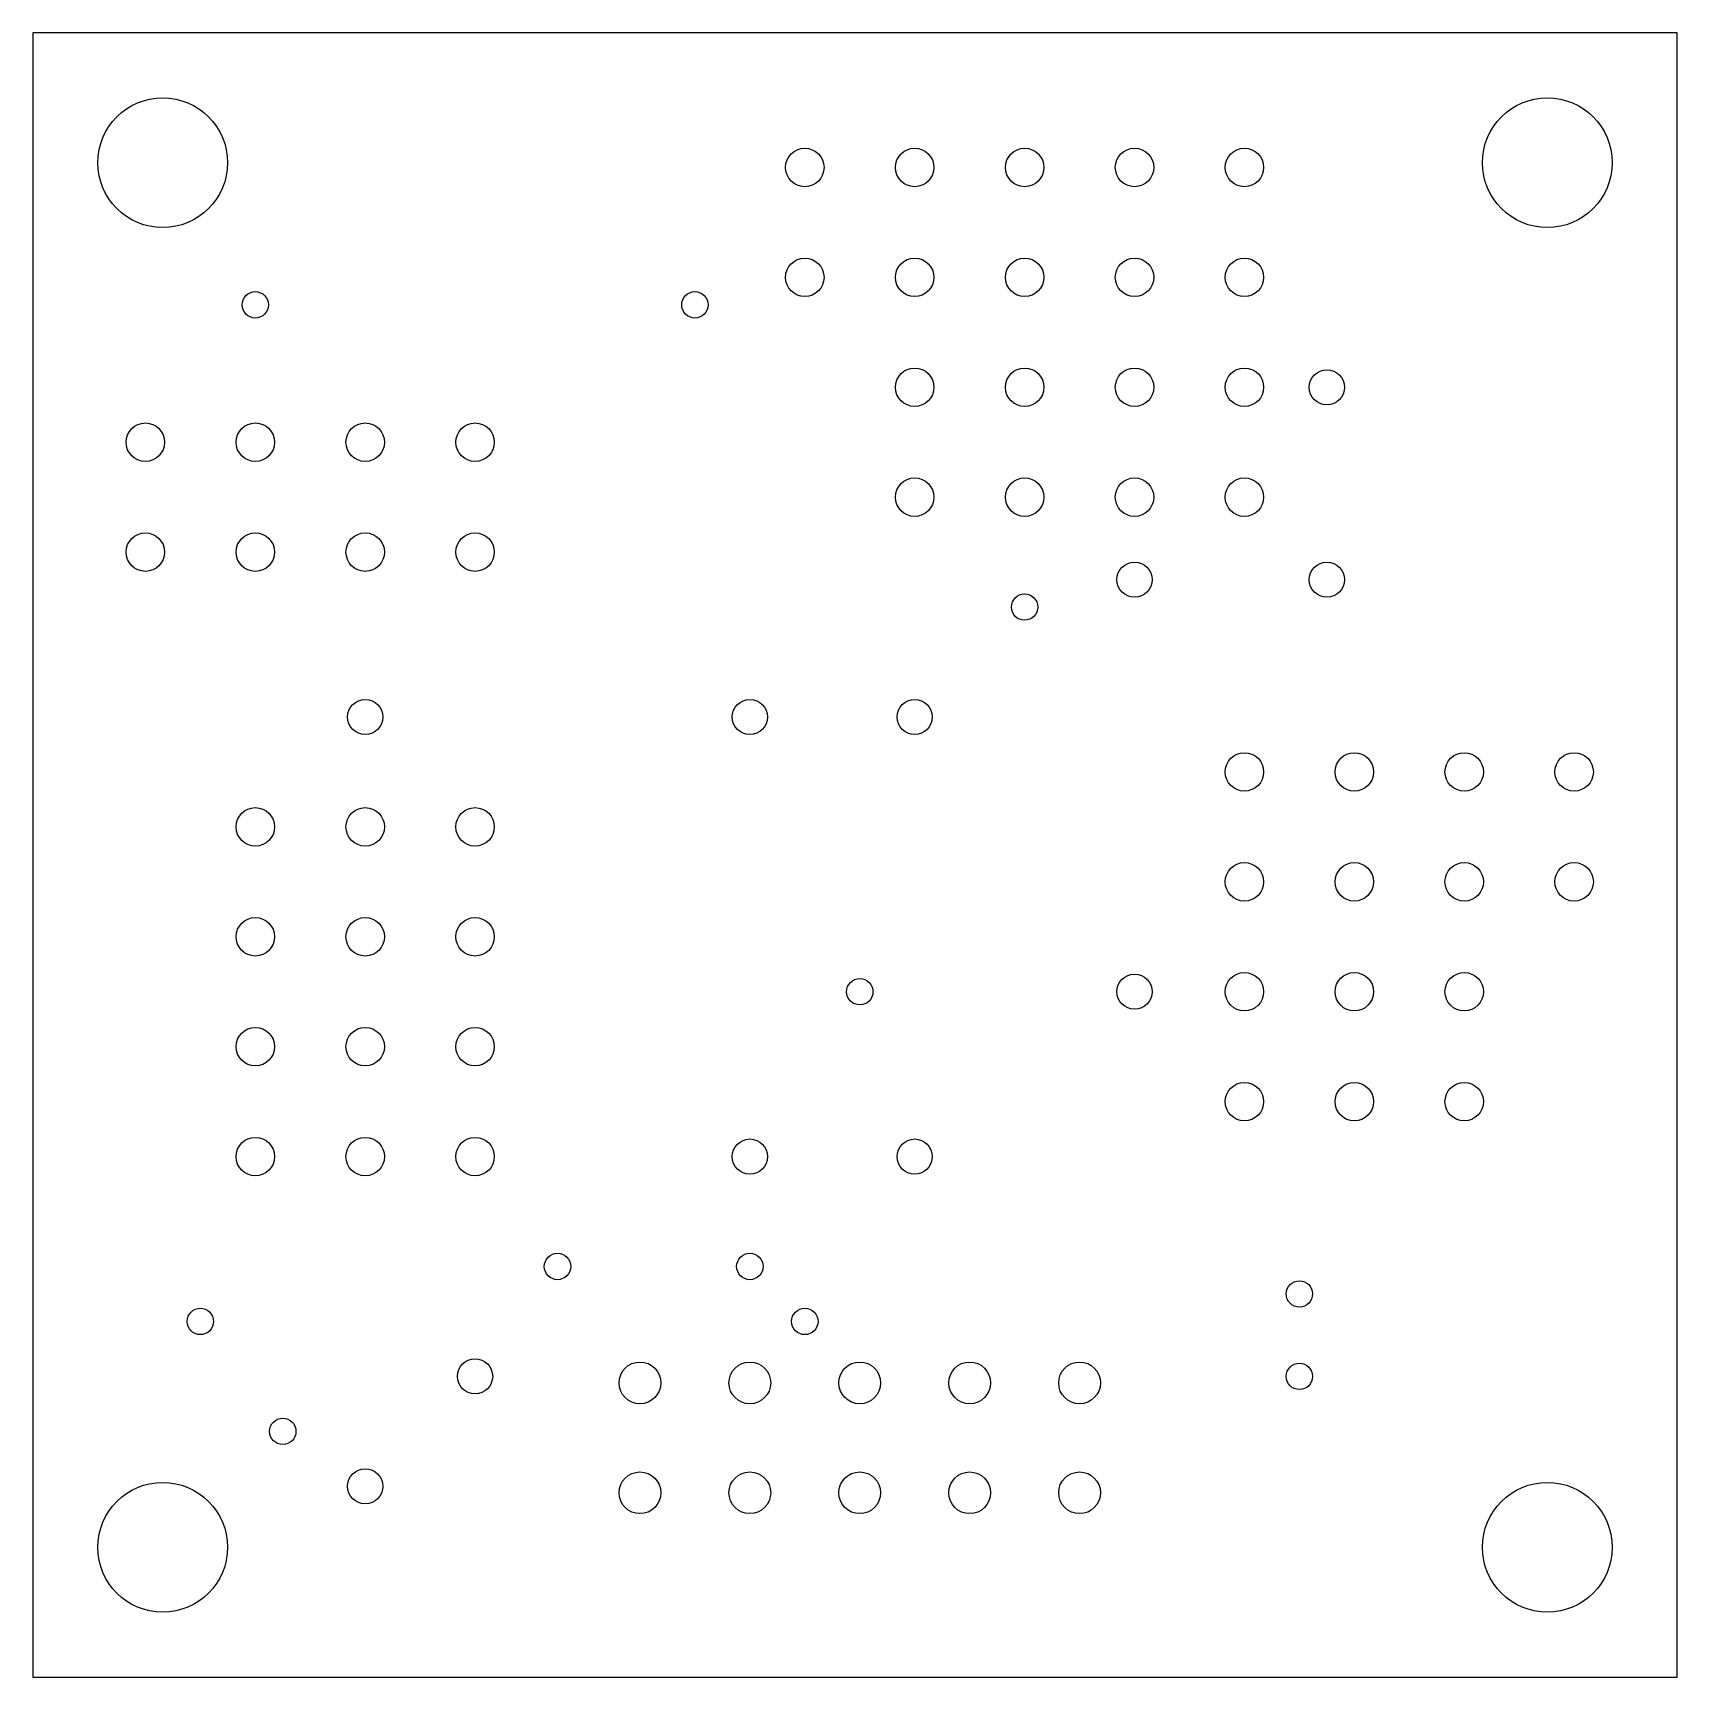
# Model space of a CAD drawing. Extents: x 480 to 518, y 482 to 520.
import ezdxf

# ---------------------------------------------------------------- set-up
doc = ezdxf.new("R2010")
doc.units = 0
doc.layers.get('0').update_dxf_attribs({"linetype": 'CONTINUOUS'})
doc.layers.add('_BOARD', color=254, linetype='CONTINUOUS')
doc.layers.add('_DRILL', color=251, linetype='CONTINUOUS')

# ---------------------------------------------------------------- blocks, each defined once
blk = doc.blocks.new('_HOLE')
blk.add_circle((0, 0), 0.5)

msp = doc.modelspace()

# ---------------------------------------------------------------- linework, layer by layer
at = {"layer": '_BOARD', "color": 3}
msp.add_lwpolyline([(480, 482), (518, 482), (518, 482), (518, 520), (518, 520), (480, 520), (480, 520), (480, 482), (480, 482)], close=True, dxfattribs=at)

# ---------------------------------------------------------------- block references
at = {"layer": '_DRILL'}
for p, xscale, yscale in [((483, 517), 3, 3), ((515, 517), 3, 3), ((497.84, 516.89), 0.889, 0.889), ((500.38, 516.89), 0.889, 0.889), ((502.92, 516.89), 0.889, 0.889), ((505.46, 516.89), 0.889, 0.889), ((508, 516.89), 0.889, 0.889), ((497.84, 514.35), 0.889, 0.889), ((500.38, 514.35), 0.889, 0.889), ((502.92, 514.35), 0.889, 0.889), ((505.46, 514.35), 0.889, 0.889), ((508, 514.35), 0.889, 0.889), ((485.14, 513.715), 0.61, 0.61), ((495.3, 513.715), 0.61, 0.61), ((500.38, 511.81), 0.889, 0.889), ((502.92, 511.81), 0.889, 0.889), ((505.46, 511.81), 0.889, 0.889), ((508, 511.81), 0.889, 0.889), ((509.905, 511.81), 0.813, 0.813), ((482.6, 510.54), 0.889, 0.889), ((485.14, 510.54), 0.889, 0.889), ((487.68, 510.54), 0.889, 0.889), ((490.22, 510.54), 0.889, 0.889), ((500.38, 509.27), 0.889, 0.889), ((502.92, 509.27), 0.889, 0.889), ((505.46, 509.27), 0.889, 0.889), ((508, 509.27), 0.889, 0.889), ((482.6, 508), 0.889, 0.889), ((485.14, 508), 0.889, 0.889), ((487.68, 508), 0.889, 0.889), ((490.22, 508), 0.889, 0.889), ((505.46, 507.365), 0.813, 0.813), ((509.905, 507.365), 0.813, 0.813), ((502.92, 506.73), 0.61, 0.61), ((487.68, 504.19), 0.813, 0.813), ((496.57, 504.19), 0.813, 0.813), ((500.38, 504.19), 0.813, 0.813), ((508, 502.92), 0.889, 0.889), ((510.54, 502.92), 0.889, 0.889), ((513.08, 502.92), 0.889, 0.889), ((515.62, 502.92), 0.889, 0.889), ((485.14, 501.65), 0.889, 0.889), ((487.68, 501.65), 0.889, 0.889), ((490.22, 501.65), 0.889, 0.889), ((508, 500.38), 0.889, 0.889), ((510.54, 500.38), 0.889, 0.889), ((513.08, 500.38), 0.889, 0.889), ((515.62, 500.38), 0.889, 0.889), ((485.14, 499.11), 0.889, 0.889), ((487.68, 499.11), 0.889, 0.889), ((490.22, 499.11), 0.889, 0.889), ((505.46, 497.84), 0.813, 0.813), ((508, 497.84), 0.889, 0.889), ((510.54, 497.84), 0.889, 0.889), ((513.08, 497.84), 0.889, 0.889), ((499.11, 497.84), 0.61, 0.61), ((485.14, 496.57), 0.889, 0.889), ((487.68, 496.57), 0.889, 0.889), ((490.22, 496.57), 0.889, 0.889), ((508, 495.3), 0.889, 0.889), ((510.54, 495.3), 0.889, 0.889), ((513.08, 495.3), 0.889, 0.889), ((485.14, 494.03), 0.889, 0.889), ((487.68, 494.03), 0.889, 0.889), ((490.22, 494.03), 0.889, 0.889), ((496.57, 494.03), 0.813, 0.813), ((500.38, 494.03), 0.813, 0.813), ((492.125, 491.49), 0.61, 0.61), ((496.57, 491.49), 0.61, 0.61), ((509.27, 490.855), 0.61, 0.61), ((483.87, 490.22), 0.61, 0.61), ((497.84, 490.22), 0.61, 0.61), ((490.22, 488.95), 0.813, 0.813), ((494.03, 488.8), 0.965, 0.965), ((496.57, 488.8), 0.965, 0.965), ((499.11, 488.8), 0.965, 0.965), ((501.65, 488.8), 0.965, 0.965), ((504.19, 488.8), 0.965, 0.965), ((509.27, 488.95), 0.61, 0.61), ((485.775, 487.68), 0.61, 0.61), ((487.68, 486.41), 0.813, 0.813), ((483, 485), 3, 3), ((494.03, 486.26), 0.965, 0.965), ((496.57, 486.26), 0.965, 0.965), ((499.11, 486.26), 0.965, 0.965), ((501.65, 486.26), 0.965, 0.965), ((504.19, 486.26), 0.965, 0.965), ((515, 485), 3, 3)]:
    msp.add_blockref('_HOLE', p, dxfattribs=dict(at, xscale=xscale, yscale=yscale))

doc.saveas('drawing.dxf')
